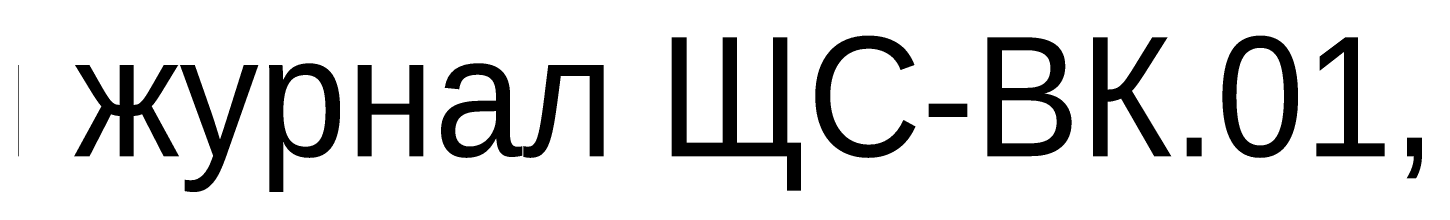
# Paper-space layout 'КЖ-02' of a CAD drawing. Header units: millimetres. Extents: x 0 to 1608, y -218 to 297.
# Drawn here: x 804 to 1608, y -76 to 18 of the extents above; entities that cross this region are included whole.
import ezdxf
from ezdxf.enums import TextEntityAlignment as Align

# ---------------------------------------------------------------- set-up
doc = ezdxf.new("R2018")
doc.units = ezdxf.units.MM
doc.styles.get("Standard").update_dxf_attribs({"font": 'arial.ttf'})
doc.styles.add('Unecom', font='GOST2304A_0.ttf', dxfattribs={"height": 2.5})

# ---------------------------------------------------------------- blocks, each defined once
blk = doc.blocks.new('*U5')
at = {"style": 'Unecom'}
blk.add_attdef('ЛИСТ_№', text='', height=2.5, dxfattribs=at).set_placement((387.5, 25), align=Align.MIDDLE_CENTER)
blk.add_attdef('КОЛ-ВО_ЛИСТОВ', text='', height=2.5, dxfattribs=at).set_placement((404.71, 23.69), align=Align.CENTER)
at = {"lineweight": 30, "flags": 104}
blk.add_attdef('ОПИСАНИЕ_ЛИСТА', text='', height=2.5, dxfattribs=at).set_placement((329.93, 12.53), align=Align.MIDDLE_CENTER)
at = {"style": 'Unecom', "flags": 8}
blk.add_attdef('ФОРМАТ_БУМАГИ', (379.38, 1.29), '', height=2.5, dxfattribs=at)

psp = doc.layouts.new('КЖ-02')

# ---------------------------------------------------------------- block references
at = {"ltscale": 100}
ref = psp.add_blockref('*U5', (0, 0), dxfattribs=at)
lines = psp.add_mtext('Кабельный журнал ЩС-ВК.01, ', dxfattribs={"insert": (329.93, 12.53), "char_height": 68.2844, "attachment_point": 1})
ref.add_attrib('ОПИСАНИЕ_ЛИСТА', '', (329.93, 12.53), dxfattribs={"flags": 104}).embed_mtext(lines)

doc.saveas('drawing.dxf')
